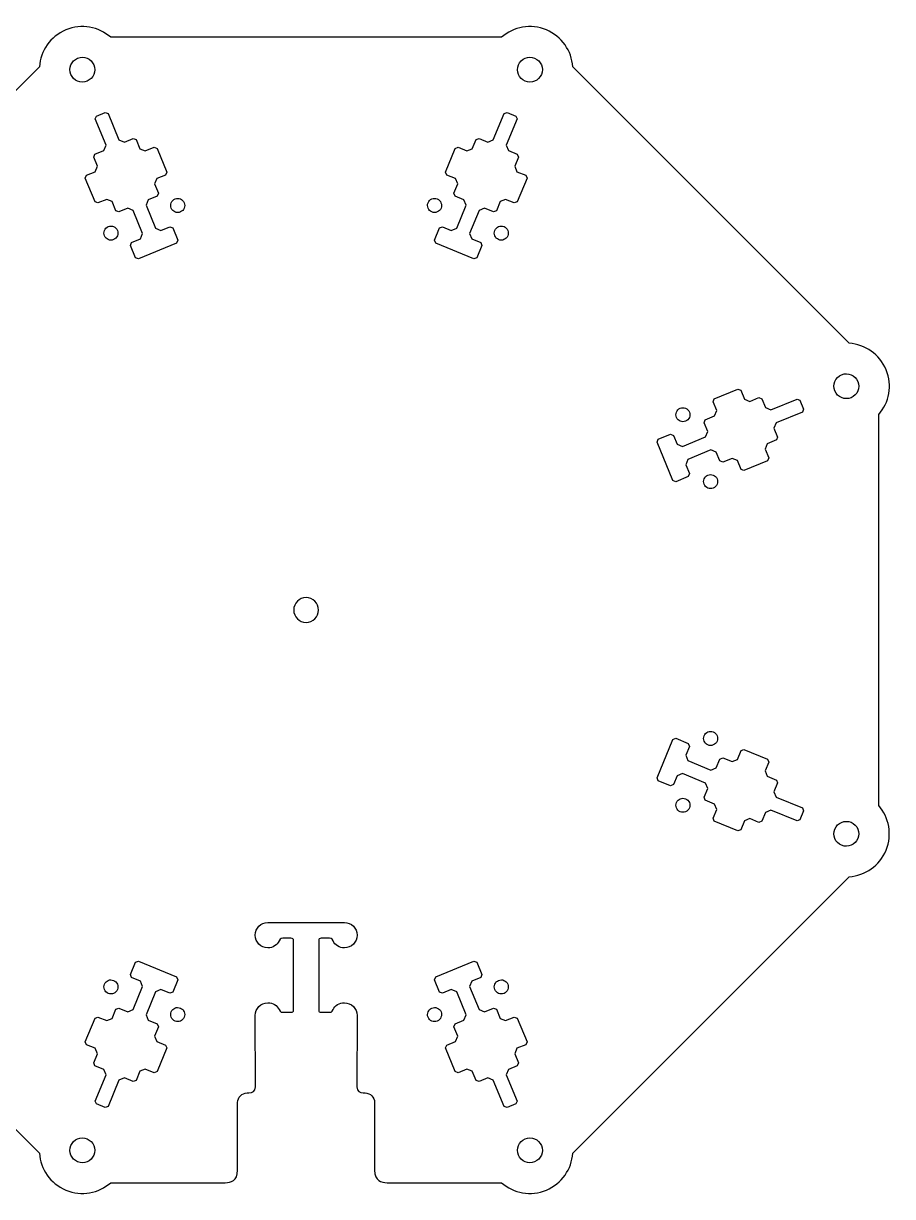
# Model space of a CAD drawing. Header units: inches. Extents: x -19.3 to 19.3, y -7.2 to 7.2.
# Drawn here: x -8.58 to 2.17, y -7.25 to 7.25 of the extents above; entities that cross this region are included whole.
import ezdxf

# ---------------------------------------------------------------- set-up
doc = ezdxf.new("R2010")
doc.units = ezdxf.units.IN
doc.header["$MEASUREMENT"] = 0
doc.layers.add('Layer 1', color=7, linetype='Continuous')

msp = doc.modelspace()

# ---------------------------------------------------------------- linework, layer by layer
at = {"layer": 'Layer 1', "color": 250}
for points, knots in [([(-8.38, -6.713), (-8.38, -6.713), (-11.797, -3.296), (-11.797, -3.296), (-11.797, -3.296), (-11.992, -3.283), (-12.172, -3.162), (-12.252, -2.969), (-12.252, -2.969), (-12.332, -2.776), (-12.29, -2.563), (-12.161, -2.416), (-12.161, -2.416), (-12.161, -2.416), (-12.161, 2.416), (-12.161, 2.416), (-12.161, 2.416), (-12.29, 2.563), (-12.332, 2.776), (-12.252, 2.969), (-12.252, 2.969), (-12.172, 3.162), (-11.992, 3.283), (-11.797, 3.296), (-11.797, 3.296), (-11.797, 3.296), (-8.38, 6.713), (-8.38, 6.713), (-8.38, 6.713), (-8.367, 6.908), (-8.246, 7.089), (-8.053, 7.169), (-8.053, 7.169), (-7.86, 7.249), (-7.647, 7.207), (-7.499, 7.078), (-7.499, 7.078), (-7.499, 7.078), (-2.667, 7.078), (-2.667, 7.078), (-2.667, 7.078), (-2.52, 7.207), (-2.307, 7.249), (-2.114, 7.169), (-2.114, 7.169), (-1.921, 7.089), (-1.8, 6.908), (-1.787, 6.713), (-1.787, 6.713), (-1.787, 6.713), (1.63, 3.296), (1.63, 3.296), (1.63, 3.296), (1.825, 3.283), (2.006, 3.162), (2.086, 2.969), (2.086, 2.969), (2.166, 2.776), (2.123, 2.563), (1.995, 2.416), (1.995, 2.416), (1.995, 2.416), (1.995, -2.416), (1.995, -2.416), (1.995, -2.416), (2.123, -2.563), (2.165, -2.776), (2.086, -2.969), (2.086, -2.969), (2.006, -3.162), (1.825, -3.283), (1.63, -3.296), (1.63, -3.296), (1.63, -3.296), (-1.787, -6.713), (-1.787, -6.713), (-1.787, -6.713), (-1.8, -6.908), (-1.921, -7.089), (-2.114, -7.169), (-2.114, -7.169), (-2.307, -7.249), (-2.52, -7.207), (-2.667, -7.078), (-2.667, -7.078), (-2.667, -7.078), (-4.083, -7.078), (-4.083, -7.078), (-4.083, -7.078), (-4.154, -7.078), (-4.236, -7.056), (-4.237, -6.924), (-4.237, -6.924), (-4.237, -6.924), (-4.237, -6.087), (-4.237, -6.087), (-4.237, -6.087), (-4.237, -6.022), (-4.29, -5.969), (-4.355, -5.969), (-4.355, -5.969), (-4.355, -5.969), (-4.377, -5.969), (-4.377, -5.969), (-4.377, -5.969), (-4.418, -5.969), (-4.455, -5.948), (-4.455, -5.895), (-4.455, -5.895), (-4.455, -5.895), (-4.453, -5.011), (-4.453, -5.011), (-4.453, -5.011), (-4.453, -4.924), (-4.524, -4.854), (-4.611, -4.854), (-4.611, -4.854), (-4.672, -4.854), (-4.725, -4.888), (-4.751, -4.939), (-4.751, -4.939), (-4.769, -4.975), (-4.768, -4.972), (-4.828, -4.972), (-4.828, -4.972), (-4.828, -4.972), (-4.896, -4.972), (-4.896, -4.972), (-4.896, -4.972), (-4.919, -4.972), (-4.928, -4.965), (-4.928, -4.941), (-4.928, -4.941), (-4.928, -4.941), (-4.928, -4.648), (-4.928, -4.648), (-4.928, -4.648), (-4.928, -4.648), (-4.928, -4.088), (-4.928, -4.088), (-4.928, -4.088), (-4.928, -4.065), (-4.919, -4.057), (-4.896, -4.057), (-4.896, -4.057), (-4.896, -4.057), (-4.828, -4.057), (-4.828, -4.057), (-4.828, -4.057), (-4.768, -4.057), (-4.769, -4.055), (-4.751, -4.09), (-4.751, -4.09), (-4.725, -4.141), (-4.672, -4.176), (-4.611, -4.176), (-4.611, -4.176), (-4.524, -4.176), (-4.453, -4.105), (-4.453, -4.018), (-4.453, -4.018), (-4.453, -3.931), (-4.524, -3.861), (-4.611, -3.861), (-4.611, -3.861), (-4.611, -3.861), (-5.083, -3.861), (-5.083, -3.861), (-5.083, -3.861), (-5.083, -3.861), (-5.556, -3.861), (-5.556, -3.861), (-5.556, -3.861), (-5.643, -3.861), (-5.713, -3.931), (-5.713, -4.018), (-5.713, -4.018), (-5.713, -4.105), (-5.643, -4.176), (-5.556, -4.176), (-5.556, -4.176), (-5.495, -4.176), (-5.442, -4.141), (-5.416, -4.09), (-5.416, -4.09), (-5.397, -4.055), (-5.398, -4.057), (-5.339, -4.057), (-5.339, -4.057), (-5.339, -4.057), (-5.271, -4.057), (-5.271, -4.057), (-5.271, -4.057), (-5.248, -4.057), (-5.238, -4.065), (-5.238, -4.088), (-5.238, -4.088), (-5.238, -4.088), (-5.238, -4.648), (-5.238, -4.648), (-5.238, -4.648), (-5.238, -4.648), (-5.238, -4.941), (-5.238, -4.941), (-5.238, -4.941), (-5.238, -4.965), (-5.248, -4.972), (-5.271, -4.972), (-5.271, -4.972), (-5.271, -4.972), (-5.339, -4.972), (-5.339, -4.972), (-5.339, -4.972), (-5.398, -4.972), (-5.397, -4.975), (-5.416, -4.939), (-5.416, -4.939), (-5.442, -4.888), (-5.495, -4.854), (-5.556, -4.854), (-5.556, -4.854), (-5.643, -4.854), (-5.713, -4.924), (-5.713, -5.011), (-5.713, -5.011), (-5.713, -5.011), (-5.711, -5.895), (-5.711, -5.895), (-5.711, -5.895), (-5.711, -5.948), (-5.749, -5.969), (-5.79, -5.969), (-5.79, -5.969), (-5.79, -5.969), (-5.812, -5.969), (-5.812, -5.969), (-5.812, -5.969), (-5.877, -5.969), (-5.93, -6.022), (-5.93, -6.087), (-5.93, -6.087), (-5.93, -6.087), (-5.93, -6.924), (-5.93, -6.924), (-5.93, -6.924), (-5.931, -7.056), (-6.012, -7.078), (-6.084, -7.078), (-6.084, -7.078), (-6.084, -7.078), (-7.499, -7.078), (-7.499, -7.078), (-7.499, -7.078), (-7.647, -7.207), (-7.86, -7.249), (-8.053, -7.169), (-8.053, -7.169), (-8.246, -7.089), (-8.367, -6.908), (-8.38, -6.713)], [0, 0, 0, 0, 0.015152, 0.015152, 0.015152, 0.015152, 0.030303, 0.030303, 0.030303, 0.030303, 0.045455, 0.045455, 0.045455, 0.045455, 0.060606, 0.060606, 0.060606, 0.060606, 0.075758, 0.075758, 0.075758, 0.075758, 0.090909, 0.090909, 0.090909, 0.090909, 0.106061, 0.106061, 0.106061, 0.106061, 0.121212, 0.121212, 0.121212, 0.121212, 0.136364, 0.136364, 0.136364, 0.136364, 0.151515, 0.151515, 0.151515, 0.151515, 0.166667, 0.166667, 0.166667, 0.166667, 0.181818, 0.181818, 0.181818, 0.181818, 0.19697, 0.19697, 0.19697, 0.19697, 0.212121, 0.212121, 0.212121, 0.212121, 0.227273, 0.227273, 0.227273, 0.227273, 0.242424, 0.242424, 0.242424, 0.242424, 0.257576, 0.257576, 0.257576, 0.257576, 0.272727, 0.272727, 0.272727, 0.272727, 0.287879, 0.287879, 0.287879, 0.287879, 0.30303, 0.30303, 0.30303, 0.30303, 0.318182, 0.318182, 0.318182, 0.318182, 0.333333, 0.333333, 0.333333, 0.333333, 0.348485, 0.348485, 0.348485, 0.348485, 0.363636, 0.363636, 0.363636, 0.363636, 0.378788, 0.378788, 0.378788, 0.378788, 0.393939, 0.393939, 0.393939, 0.393939, 0.409091, 0.409091, 0.409091, 0.409091, 0.424242, 0.424242, 0.424242, 0.424242, 0.439394, 0.439394, 0.439394, 0.439394, 0.454545, 0.454545, 0.454545, 0.454545, 0.469697, 0.469697, 0.469697, 0.469697, 0.484848, 0.484848, 0.484848, 0.484848, 0.5, 0.5, 0.5, 0.5, 0.515152, 0.515152, 0.515152, 0.515152, 0.530303, 0.530303, 0.530303, 0.530303, 0.545455, 0.545455, 0.545455, 0.545455, 0.560606, 0.560606, 0.560606, 0.560606, 0.575758, 0.575758, 0.575758, 0.575758, 0.590909, 0.590909, 0.590909, 0.590909, 0.606061, 0.606061, 0.606061, 0.606061, 0.621212, 0.621212, 0.621212, 0.621212, 0.636364, 0.636364, 0.636364, 0.636364, 0.651515, 0.651515, 0.651515, 0.651515, 0.666667, 0.666667, 0.666667, 0.666667, 0.681818, 0.681818, 0.681818, 0.681818, 0.69697, 0.69697, 0.69697, 0.69697, 0.712121, 0.712121, 0.712121, 0.712121, 0.727273, 0.727273, 0.727273, 0.727273, 0.742424, 0.742424, 0.742424, 0.742424, 0.757576, 0.757576, 0.757576, 0.757576, 0.772727, 0.772727, 0.772727, 0.772727, 0.787879, 0.787879, 0.787879, 0.787879, 0.80303, 0.80303, 0.80303, 0.80303, 0.818182, 0.818182, 0.818182, 0.818182, 0.833333, 0.833333, 0.833333, 0.833333, 0.848485, 0.848485, 0.848485, 0.848485, 0.863636, 0.863636, 0.863636, 0.863636, 0.878788, 0.878788, 0.878788, 0.878788, 0.893939, 0.893939, 0.893939, 0.893939, 0.909091, 0.909091, 0.909091, 0.909091, 0.924242, 0.924242, 0.924242, 0.924242, 0.939394, 0.939394, 0.939394, 0.939394, 0.954545, 0.954545, 0.954545, 0.954545, 0.969697, 0.969697, 0.969697, 0.969697, 1, 1, 1, 1]), ([(-7.791, 6.536), (-7.712, 6.568), (-7.675, 6.658), (-7.708, 6.737), (-7.708, 6.737), (-7.74, 6.815), (-7.83, 6.852), (-7.908, 6.82), (-7.908, 6.82), (-7.986, 6.787), (-8.024, 6.697), (-7.991, 6.619), (-7.991, 6.619), (-7.959, 6.541), (-7.869, 6.504), (-7.791, 6.536)], [0, 0, 0, 0, 0.2, 0.2, 0.2, 0.2, 0.4, 0.4, 0.4, 0.4, 0.6, 0.6, 0.6, 0.6, 1, 1, 1, 1]), ([(-2.376, 6.536), (-2.298, 6.504), (-2.208, 6.541), (-2.175, 6.619), (-2.175, 6.619), (-2.143, 6.697), (-2.18, 6.787), (-2.259, 6.82), (-2.259, 6.82), (-2.337, 6.852), (-2.427, 6.815), (-2.459, 6.737), (-2.459, 6.737), (-2.492, 6.658), (-2.454, 6.568), (-2.376, 6.536)], [0, 0, 0, 0, 0.2, 0.2, 0.2, 0.2, 0.4, 0.4, 0.4, 0.4, 0.6, 0.6, 0.6, 0.6, 1, 1, 1, 1]), ([(-6.684, 4.534), (-6.684, 4.534), (-6.669, 4.57), (-6.669, 4.57), (-6.669, 4.57), (-6.669, 4.57), (-6.733, 4.722), (-6.733, 4.722), (-6.733, 4.722), (-6.733, 4.722), (-6.769, 4.737), (-6.769, 4.737), (-6.769, 4.737), (-6.769, 4.737), (-6.878, 4.692), (-6.878, 4.692), (-6.878, 4.692), (-6.878, 4.692), (-6.945, 4.72), (-6.945, 4.72), (-6.945, 4.72), (-6.945, 4.72), (-7.062, 5.004), (-7.062, 5.004), (-7.062, 5.004), (-7.062, 5.004), (-7.034, 5.07), (-7.034, 5.07), (-7.034, 5.07), (-7.034, 5.07), (-6.925, 5.116), (-6.925, 5.116), (-6.925, 5.116), (-6.925, 5.116), (-6.91, 5.152), (-6.91, 5.152), (-6.91, 5.152), (-6.91, 5.152), (-6.957, 5.265), (-6.957, 5.265), (-6.957, 5.265), (-6.957, 5.265), (-6.929, 5.331), (-6.929, 5.331), (-6.929, 5.331), (-6.929, 5.331), (-6.82, 5.376), (-6.82, 5.376), (-6.82, 5.376), (-6.82, 5.376), (-6.805, 5.413), (-6.805, 5.413), (-6.805, 5.413), (-6.805, 5.413), (-6.926, 5.703), (-6.926, 5.703), (-6.926, 5.703), (-6.926, 5.703), (-6.962, 5.718), (-6.962, 5.718), (-6.962, 5.718), (-6.962, 5.718), (-7.071, 5.673), (-7.071, 5.673), (-7.071, 5.673), (-7.071, 5.673), (-7.138, 5.701), (-7.138, 5.701), (-7.138, 5.701), (-7.138, 5.701), (-7.185, 5.814), (-7.185, 5.814), (-7.185, 5.814), (-7.185, 5.814), (-7.221, 5.829), (-7.221, 5.829), (-7.221, 5.829), (-7.221, 5.829), (-7.33, 5.783), (-7.33, 5.783), (-7.33, 5.783), (-7.33, 5.783), (-7.397, 5.811), (-7.397, 5.811), (-7.397, 5.811), (-7.397, 5.811), (-7.531, 6.135), (-7.531, 6.135), (-7.531, 6.135), (-7.531, 6.135), (-7.567, 6.15), (-7.567, 6.15), (-7.567, 6.15), (-7.567, 6.15), (-7.676, 6.105), (-7.676, 6.105), (-7.676, 6.105), (-7.676, 6.105), (-7.691, 6.069), (-7.691, 6.069), (-7.691, 6.069), (-7.691, 6.069), (-7.557, 5.744), (-7.557, 5.744), (-7.557, 5.744), (-7.557, 5.744), (-7.584, 5.678), (-7.584, 5.678), (-7.584, 5.678), (-7.584, 5.678), (-7.694, 5.633), (-7.694, 5.633), (-7.694, 5.633), (-7.694, 5.633), (-7.708, 5.597), (-7.708, 5.597), (-7.708, 5.597), (-7.708, 5.597), (-7.662, 5.484), (-7.662, 5.484), (-7.662, 5.484), (-7.662, 5.484), (-7.689, 5.417), (-7.689, 5.417), (-7.689, 5.417), (-7.689, 5.417), (-7.799, 5.372), (-7.799, 5.372), (-7.799, 5.372), (-7.799, 5.372), (-7.813, 5.336), (-7.813, 5.336), (-7.813, 5.336), (-7.813, 5.336), (-7.693, 5.045), (-7.693, 5.045), (-7.693, 5.045), (-7.693, 5.045), (-7.657, 5.03), (-7.657, 5.03), (-7.657, 5.03), (-7.657, 5.03), (-7.548, 5.075), (-7.548, 5.075), (-7.548, 5.075), (-7.548, 5.075), (-7.481, 5.048), (-7.481, 5.048), (-7.481, 5.048), (-7.481, 5.048), (-7.434, 4.935), (-7.434, 4.935), (-7.434, 4.935), (-7.434, 4.935), (-7.398, 4.92), (-7.398, 4.92), (-7.398, 4.92), (-7.398, 4.92), (-7.289, 4.965), (-7.289, 4.965), (-7.289, 4.965), (-7.289, 4.965), (-7.222, 4.938), (-7.222, 4.938), (-7.222, 4.938), (-7.222, 4.938), (-7.105, 4.653), (-7.105, 4.653), (-7.105, 4.653), (-7.105, 4.653), (-7.132, 4.587), (-7.132, 4.587), (-7.132, 4.587), (-7.132, 4.587), (-7.242, 4.542), (-7.242, 4.542), (-7.242, 4.542), (-7.242, 4.542), (-7.256, 4.505), (-7.256, 4.505), (-7.256, 4.505), (-7.256, 4.505), (-7.193, 4.353), (-7.193, 4.353), (-7.193, 4.353), (-7.193, 4.353), (-7.157, 4.338), (-7.157, 4.338), (-7.157, 4.338), (-7.157, 4.338), (-6.684, 4.534), (-6.684, 4.534)], [0, 0, 0, 0, 0.020408, 0.020408, 0.020408, 0.020408, 0.040816, 0.040816, 0.040816, 0.040816, 0.061224, 0.061224, 0.061224, 0.061224, 0.081633, 0.081633, 0.081633, 0.081633, 0.102041, 0.102041, 0.102041, 0.102041, 0.122449, 0.122449, 0.122449, 0.122449, 0.142857, 0.142857, 0.142857, 0.142857, 0.163265, 0.163265, 0.163265, 0.163265, 0.183673, 0.183673, 0.183673, 0.183673, 0.204082, 0.204082, 0.204082, 0.204082, 0.22449, 0.22449, 0.22449, 0.22449, 0.244898, 0.244898, 0.244898, 0.244898, 0.265306, 0.265306, 0.265306, 0.265306, 0.285714, 0.285714, 0.285714, 0.285714, 0.306122, 0.306122, 0.306122, 0.306122, 0.326531, 0.326531, 0.326531, 0.326531, 0.346939, 0.346939, 0.346939, 0.346939, 0.367347, 0.367347, 0.367347, 0.367347, 0.387755, 0.387755, 0.387755, 0.387755, 0.408163, 0.408163, 0.408163, 0.408163, 0.428571, 0.428571, 0.428571, 0.428571, 0.44898, 0.44898, 0.44898, 0.44898, 0.469388, 0.469388, 0.469388, 0.469388, 0.489796, 0.489796, 0.489796, 0.489796, 0.510204, 0.510204, 0.510204, 0.510204, 0.530612, 0.530612, 0.530612, 0.530612, 0.55102, 0.55102, 0.55102, 0.55102, 0.571429, 0.571429, 0.571429, 0.571429, 0.591837, 0.591837, 0.591837, 0.591837, 0.612245, 0.612245, 0.612245, 0.612245, 0.632653, 0.632653, 0.632653, 0.632653, 0.653061, 0.653061, 0.653061, 0.653061, 0.673469, 0.673469, 0.673469, 0.673469, 0.693878, 0.693878, 0.693878, 0.693878, 0.714286, 0.714286, 0.714286, 0.714286, 0.734694, 0.734694, 0.734694, 0.734694, 0.755102, 0.755102, 0.755102, 0.755102, 0.77551, 0.77551, 0.77551, 0.77551, 0.795918, 0.795918, 0.795918, 0.795918, 0.816327, 0.816327, 0.816327, 0.816327, 0.836735, 0.836735, 0.836735, 0.836735, 0.857143, 0.857143, 0.857143, 0.857143, 0.877551, 0.877551, 0.877551, 0.877551, 0.897959, 0.897959, 0.897959, 0.897959, 0.918367, 0.918367, 0.918367, 0.918367, 0.938776, 0.938776, 0.938776, 0.938776, 0.959184, 0.959184, 0.959184, 0.959184, 1, 1, 1, 1]), ([(-3.01, 4.338), (-3.01, 4.338), (-2.974, 4.353), (-2.974, 4.353), (-2.974, 4.353), (-2.974, 4.353), (-2.91, 4.505), (-2.91, 4.505), (-2.91, 4.505), (-2.91, 4.505), (-2.925, 4.542), (-2.925, 4.542), (-2.925, 4.542), (-2.925, 4.542), (-3.034, 4.587), (-3.034, 4.587), (-3.034, 4.587), (-3.034, 4.587), (-3.062, 4.653), (-3.062, 4.653), (-3.062, 4.653), (-3.062, 4.653), (-2.944, 4.938), (-2.944, 4.938), (-2.944, 4.938), (-2.944, 4.938), (-2.878, 4.965), (-2.878, 4.965), (-2.878, 4.965), (-2.878, 4.965), (-2.768, 4.92), (-2.768, 4.92), (-2.768, 4.92), (-2.768, 4.92), (-2.732, 4.935), (-2.732, 4.935), (-2.732, 4.935), (-2.732, 4.935), (-2.686, 5.048), (-2.686, 5.048), (-2.686, 5.048), (-2.686, 5.048), (-2.619, 5.075), (-2.619, 5.075), (-2.619, 5.075), (-2.619, 5.075), (-2.51, 5.03), (-2.51, 5.03), (-2.51, 5.03), (-2.51, 5.03), (-2.474, 5.045), (-2.474, 5.045), (-2.474, 5.045), (-2.474, 5.045), (-2.353, 5.336), (-2.353, 5.336), (-2.353, 5.336), (-2.353, 5.336), (-2.368, 5.372), (-2.368, 5.372), (-2.368, 5.372), (-2.368, 5.372), (-2.477, 5.417), (-2.477, 5.417), (-2.477, 5.417), (-2.477, 5.417), (-2.505, 5.484), (-2.505, 5.484), (-2.505, 5.484), (-2.505, 5.484), (-2.458, 5.597), (-2.458, 5.597), (-2.458, 5.597), (-2.458, 5.597), (-2.473, 5.633), (-2.473, 5.633), (-2.473, 5.633), (-2.473, 5.633), (-2.582, 5.678), (-2.582, 5.678), (-2.582, 5.678), (-2.582, 5.678), (-2.61, 5.744), (-2.61, 5.744), (-2.61, 5.744), (-2.61, 5.744), (-2.476, 6.069), (-2.476, 6.069), (-2.476, 6.069), (-2.476, 6.069), (-2.491, 6.105), (-2.491, 6.105), (-2.491, 6.105), (-2.491, 6.105), (-2.6, 6.15), (-2.6, 6.15), (-2.6, 6.15), (-2.6, 6.15), (-2.636, 6.135), (-2.636, 6.135), (-2.636, 6.135), (-2.636, 6.135), (-2.77, 5.811), (-2.77, 5.811), (-2.77, 5.811), (-2.77, 5.811), (-2.837, 5.783), (-2.837, 5.783), (-2.837, 5.783), (-2.837, 5.783), (-2.946, 5.829), (-2.946, 5.829), (-2.946, 5.829), (-2.946, 5.829), (-2.982, 5.814), (-2.982, 5.814), (-2.982, 5.814), (-2.982, 5.814), (-3.029, 5.701), (-3.029, 5.701), (-3.029, 5.701), (-3.029, 5.701), (-3.096, 5.673), (-3.096, 5.673), (-3.096, 5.673), (-3.096, 5.673), (-3.205, 5.718), (-3.205, 5.718), (-3.205, 5.718), (-3.205, 5.718), (-3.241, 5.703), (-3.241, 5.703), (-3.241, 5.703), (-3.241, 5.703), (-3.361, 5.412), (-3.361, 5.412), (-3.361, 5.412), (-3.361, 5.412), (-3.346, 5.376), (-3.346, 5.376), (-3.346, 5.376), (-3.346, 5.376), (-3.237, 5.331), (-3.237, 5.331), (-3.237, 5.331), (-3.237, 5.331), (-3.209, 5.265), (-3.209, 5.265), (-3.209, 5.265), (-3.209, 5.265), (-3.256, 5.152), (-3.256, 5.152), (-3.256, 5.152), (-3.256, 5.152), (-3.241, 5.116), (-3.241, 5.116), (-3.241, 5.116), (-3.241, 5.116), (-3.132, 5.07), (-3.132, 5.07), (-3.132, 5.07), (-3.132, 5.07), (-3.104, 5.004), (-3.104, 5.004), (-3.104, 5.004), (-3.104, 5.004), (-3.222, 4.719), (-3.222, 4.719), (-3.222, 4.719), (-3.222, 4.719), (-3.289, 4.692), (-3.289, 4.692), (-3.289, 4.692), (-3.289, 4.692), (-3.398, 4.737), (-3.398, 4.737), (-3.398, 4.737), (-3.398, 4.737), (-3.434, 4.722), (-3.434, 4.722), (-3.434, 4.722), (-3.434, 4.722), (-3.497, 4.57), (-3.497, 4.57), (-3.497, 4.57), (-3.497, 4.57), (-3.482, 4.534), (-3.482, 4.534), (-3.482, 4.534), (-3.482, 4.534), (-3.01, 4.338), (-3.01, 4.338)], [0, 0, 0, 0, 0.020408, 0.020408, 0.020408, 0.020408, 0.040816, 0.040816, 0.040816, 0.040816, 0.061224, 0.061224, 0.061224, 0.061224, 0.081633, 0.081633, 0.081633, 0.081633, 0.102041, 0.102041, 0.102041, 0.102041, 0.122449, 0.122449, 0.122449, 0.122449, 0.142857, 0.142857, 0.142857, 0.142857, 0.163265, 0.163265, 0.163265, 0.163265, 0.183673, 0.183673, 0.183673, 0.183673, 0.204082, 0.204082, 0.204082, 0.204082, 0.22449, 0.22449, 0.22449, 0.22449, 0.244898, 0.244898, 0.244898, 0.244898, 0.265306, 0.265306, 0.265306, 0.265306, 0.285714, 0.285714, 0.285714, 0.285714, 0.306122, 0.306122, 0.306122, 0.306122, 0.326531, 0.326531, 0.326531, 0.326531, 0.346939, 0.346939, 0.346939, 0.346939, 0.367347, 0.367347, 0.367347, 0.367347, 0.387755, 0.387755, 0.387755, 0.387755, 0.408163, 0.408163, 0.408163, 0.408163, 0.428571, 0.428571, 0.428571, 0.428571, 0.44898, 0.44898, 0.44898, 0.44898, 0.469388, 0.469388, 0.469388, 0.469388, 0.489796, 0.489796, 0.489796, 0.489796, 0.510204, 0.510204, 0.510204, 0.510204, 0.530612, 0.530612, 0.530612, 0.530612, 0.55102, 0.55102, 0.55102, 0.55102, 0.571429, 0.571429, 0.571429, 0.571429, 0.591837, 0.591837, 0.591837, 0.591837, 0.612245, 0.612245, 0.612245, 0.612245, 0.632653, 0.632653, 0.632653, 0.632653, 0.653061, 0.653061, 0.653061, 0.653061, 0.673469, 0.673469, 0.673469, 0.673469, 0.693878, 0.693878, 0.693878, 0.693878, 0.714286, 0.714286, 0.714286, 0.714286, 0.734694, 0.734694, 0.734694, 0.734694, 0.755102, 0.755102, 0.755102, 0.755102, 0.77551, 0.77551, 0.77551, 0.77551, 0.795918, 0.795918, 0.795918, 0.795918, 0.816327, 0.816327, 0.816327, 0.816327, 0.836735, 0.836735, 0.836735, 0.836735, 0.857143, 0.857143, 0.857143, 0.857143, 0.877551, 0.877551, 0.877551, 0.877551, 0.897959, 0.897959, 0.897959, 0.897959, 0.918367, 0.918367, 0.918367, 0.918367, 0.938776, 0.938776, 0.938776, 0.938776, 0.959184, 0.959184, 0.959184, 0.959184, 1, 1, 1, 1]), ([(-6.638, 4.919), (-6.593, 4.938), (-6.572, 4.988), (-6.591, 5.033), (-6.591, 5.033), (-6.609, 5.077), (-6.66, 5.098), (-6.704, 5.08), (-6.704, 5.08), (-6.748, 5.061), (-6.769, 5.011), (-6.751, 4.966), (-6.751, 4.966), (-6.733, 4.922), (-6.682, 4.901), (-6.638, 4.919)], [0, 0, 0, 0, 0.2, 0.2, 0.2, 0.2, 0.4, 0.4, 0.4, 0.4, 0.6, 0.6, 0.6, 0.6, 1, 1, 1, 1]), ([(-3.529, 4.919), (-3.485, 4.901), (-3.434, 4.922), (-3.416, 4.966), (-3.416, 4.966), (-3.398, 5.011), (-3.419, 5.061), (-3.463, 5.08), (-3.463, 5.08), (-3.507, 5.098), (-3.558, 5.077), (-3.576, 5.033), (-3.576, 5.033), (-3.594, 4.988), (-3.573, 4.938), (-3.529, 4.919)], [0, 0, 0, 0, 0.2, 0.2, 0.2, 0.2, 0.4, 0.4, 0.4, 0.4, 0.6, 0.6, 0.6, 0.6, 1, 1, 1, 1]), ([(-7.463, 4.578), (-7.419, 4.596), (-7.398, 4.647), (-7.416, 4.691), (-7.416, 4.691), (-7.434, 4.735), (-7.485, 4.756), (-7.529, 4.738), (-7.529, 4.738), (-7.573, 4.719), (-7.594, 4.669), (-7.576, 4.625), (-7.576, 4.625), (-7.558, 4.58), (-7.507, 4.559), (-7.463, 4.578)], [0, 0, 0, 0, 0.2, 0.2, 0.2, 0.2, 0.4, 0.4, 0.4, 0.4, 0.6, 0.6, 0.6, 0.6, 1, 1, 1, 1]), ([(-2.704, 4.578), (-2.66, 4.559), (-2.609, 4.58), (-2.591, 4.625), (-2.591, 4.625), (-2.572, 4.669), (-2.593, 4.719), (-2.637, 4.738), (-2.637, 4.738), (-2.682, 4.756), (-2.732, 4.735), (-2.751, 4.691), (-2.751, 4.691), (-2.769, 4.647), (-2.748, 4.596), (-2.704, 4.578)], [0, 0, 0, 0, 0.2, 0.2, 0.2, 0.2, 0.4, 0.4, 0.4, 0.4, 0.6, 0.6, 0.6, 0.6, 1, 1, 1, 1]), ([(1.453, 2.707), (1.485, 2.629), (1.575, 2.592), (1.653, 2.624), (1.653, 2.624), (1.732, 2.657), (1.769, 2.746), (1.736, 2.825), (1.736, 2.825), (1.704, 2.903), (1.614, 2.94), (1.536, 2.908), (1.536, 2.908), (1.457, 2.875), (1.42, 2.786), (1.453, 2.707)], [0, 0, 0, 0, 0.2, 0.2, 0.2, 0.2, 0.4, 0.4, 0.4, 0.4, 0.6, 0.6, 0.6, 0.6, 1, 1, 1, 1]), ([(-0.55, 1.601), (-0.55, 1.601), (-0.514, 1.586), (-0.514, 1.586), (-0.514, 1.586), (-0.514, 1.586), (-0.361, 1.649), (-0.361, 1.649), (-0.361, 1.649), (-0.361, 1.649), (-0.346, 1.685), (-0.346, 1.685), (-0.346, 1.685), (-0.346, 1.685), (-0.391, 1.794), (-0.391, 1.794), (-0.391, 1.794), (-0.391, 1.794), (-0.364, 1.861), (-0.364, 1.861), (-0.364, 1.861), (-0.364, 1.861), (-0.079, 1.979), (-0.079, 1.979), (-0.079, 1.979), (-0.079, 1.979), (-0.013, 1.951), (-0.013, 1.951), (-0.013, 1.951), (-0.013, 1.951), (0.032, 1.842), (0.032, 1.842), (0.032, 1.842), (0.032, 1.842), (0.068, 1.827), (0.068, 1.827), (0.068, 1.827), (0.068, 1.827), (0.181, 1.874), (0.181, 1.874), (0.181, 1.874), (0.181, 1.874), (0.248, 1.846), (0.248, 1.846), (0.248, 1.846), (0.248, 1.846), (0.293, 1.737), (0.293, 1.737), (0.293, 1.737), (0.293, 1.737), (0.329, 1.722), (0.329, 1.722), (0.329, 1.722), (0.329, 1.722), (0.62, 1.843), (0.62, 1.843), (0.62, 1.843), (0.62, 1.843), (0.635, 1.879), (0.635, 1.879), (0.635, 1.879), (0.635, 1.879), (0.59, 1.988), (0.59, 1.988), (0.59, 1.988), (0.59, 1.988), (0.617, 2.054), (0.617, 2.054), (0.617, 2.054), (0.617, 2.054), (0.73, 2.101), (0.73, 2.101), (0.73, 2.101), (0.73, 2.101), (0.745, 2.137), (0.745, 2.137), (0.745, 2.137), (0.745, 2.137), (0.7, 2.246), (0.7, 2.246), (0.7, 2.246), (0.7, 2.246), (0.727, 2.313), (0.727, 2.313), (0.727, 2.313), (0.727, 2.313), (1.052, 2.447), (1.052, 2.447), (1.052, 2.447), (1.052, 2.447), (1.066, 2.483), (1.066, 2.483), (1.066, 2.483), (1.066, 2.483), (1.021, 2.592), (1.021, 2.592), (1.021, 2.592), (1.021, 2.592), (0.985, 2.607), (0.985, 2.607), (0.985, 2.607), (0.985, 2.607), (0.661, 2.473), (0.661, 2.473), (0.661, 2.473), (0.661, 2.473), (0.595, 2.501), (0.595, 2.501), (0.595, 2.501), (0.595, 2.501), (0.549, 2.61), (0.549, 2.61), (0.549, 2.61), (0.549, 2.61), (0.513, 2.625), (0.513, 2.625), (0.513, 2.625), (0.513, 2.625), (0.4, 2.578), (0.4, 2.578), (0.4, 2.578), (0.4, 2.578), (0.334, 2.606), (0.334, 2.606), (0.334, 2.606), (0.334, 2.606), (0.289, 2.715), (0.289, 2.715), (0.289, 2.715), (0.289, 2.715), (0.253, 2.73), (0.253, 2.73), (0.253, 2.73), (0.253, 2.73), (-0.038, 2.61), (-0.038, 2.61), (-0.038, 2.61), (-0.038, 2.61), (-0.053, 2.574), (-0.053, 2.574), (-0.053, 2.574), (-0.053, 2.574), (-0.008, 2.464), (-0.008, 2.464), (-0.008, 2.464), (-0.008, 2.464), (-0.036, 2.398), (-0.036, 2.398), (-0.036, 2.398), (-0.036, 2.398), (-0.149, 2.351), (-0.149, 2.351), (-0.149, 2.351), (-0.149, 2.351), (-0.163, 2.315), (-0.163, 2.315), (-0.163, 2.315), (-0.163, 2.315), (-0.118, 2.206), (-0.118, 2.206), (-0.118, 2.206), (-0.118, 2.206), (-0.146, 2.139), (-0.146, 2.139), (-0.146, 2.139), (-0.146, 2.139), (-0.43, 2.021), (-0.43, 2.021), (-0.43, 2.021), (-0.43, 2.021), (-0.497, 2.049), (-0.497, 2.049), (-0.497, 2.049), (-0.497, 2.049), (-0.542, 2.158), (-0.542, 2.158), (-0.542, 2.158), (-0.542, 2.158), (-0.578, 2.173), (-0.578, 2.173), (-0.578, 2.173), (-0.578, 2.173), (-0.731, 2.11), (-0.731, 2.11), (-0.731, 2.11), (-0.731, 2.11), (-0.745, 2.074), (-0.745, 2.074), (-0.745, 2.074), (-0.745, 2.074), (-0.55, 1.601), (-0.55, 1.601)], [0, 0, 0, 0, 0.020408, 0.020408, 0.020408, 0.020408, 0.040816, 0.040816, 0.040816, 0.040816, 0.061224, 0.061224, 0.061224, 0.061224, 0.081633, 0.081633, 0.081633, 0.081633, 0.102041, 0.102041, 0.102041, 0.102041, 0.122449, 0.122449, 0.122449, 0.122449, 0.142857, 0.142857, 0.142857, 0.142857, 0.163265, 0.163265, 0.163265, 0.163265, 0.183673, 0.183673, 0.183673, 0.183673, 0.204082, 0.204082, 0.204082, 0.204082, 0.22449, 0.22449, 0.22449, 0.22449, 0.244898, 0.244898, 0.244898, 0.244898, 0.265306, 0.265306, 0.265306, 0.265306, 0.285714, 0.285714, 0.285714, 0.285714, 0.306122, 0.306122, 0.306122, 0.306122, 0.326531, 0.326531, 0.326531, 0.326531, 0.346939, 0.346939, 0.346939, 0.346939, 0.367347, 0.367347, 0.367347, 0.367347, 0.387755, 0.387755, 0.387755, 0.387755, 0.408163, 0.408163, 0.408163, 0.408163, 0.428571, 0.428571, 0.428571, 0.428571, 0.44898, 0.44898, 0.44898, 0.44898, 0.469388, 0.469388, 0.469388, 0.469388, 0.489796, 0.489796, 0.489796, 0.489796, 0.510204, 0.510204, 0.510204, 0.510204, 0.530612, 0.530612, 0.530612, 0.530612, 0.55102, 0.55102, 0.55102, 0.55102, 0.571429, 0.571429, 0.571429, 0.571429, 0.591837, 0.591837, 0.591837, 0.591837, 0.612245, 0.612245, 0.612245, 0.612245, 0.632653, 0.632653, 0.632653, 0.632653, 0.653061, 0.653061, 0.653061, 0.653061, 0.673469, 0.673469, 0.673469, 0.673469, 0.693878, 0.693878, 0.693878, 0.693878, 0.714286, 0.714286, 0.714286, 0.714286, 0.734694, 0.734694, 0.734694, 0.734694, 0.755102, 0.755102, 0.755102, 0.755102, 0.77551, 0.77551, 0.77551, 0.77551, 0.795918, 0.795918, 0.795918, 0.795918, 0.816327, 0.816327, 0.816327, 0.816327, 0.836735, 0.836735, 0.836735, 0.836735, 0.857143, 0.857143, 0.857143, 0.857143, 0.877551, 0.877551, 0.877551, 0.877551, 0.897959, 0.897959, 0.897959, 0.897959, 0.918367, 0.918367, 0.918367, 0.918367, 0.938776, 0.938776, 0.938776, 0.938776, 0.959184, 0.959184, 0.959184, 0.959184, 1, 1, 1, 1]), ([(-0.506, 2.38), (-0.487, 2.335), (-0.437, 2.314), (-0.392, 2.333), (-0.392, 2.333), (-0.348, 2.351), (-0.327, 2.402), (-0.346, 2.446), (-0.346, 2.446), (-0.364, 2.49), (-0.415, 2.511), (-0.459, 2.493), (-0.459, 2.493), (-0.503, 2.474), (-0.524, 2.424), (-0.506, 2.38)], [0, 0, 0, 0, 0.2, 0.2, 0.2, 0.2, 0.4, 0.4, 0.4, 0.4, 0.6, 0.6, 0.6, 0.6, 1, 1, 1, 1]), ([(-0.164, 1.554), (-0.146, 1.51), (-0.095, 1.489), (-0.051, 1.507), (-0.051, 1.507), (-0.006, 1.526), (0.015, 1.576), (-0.004, 1.621), (-0.004, 1.621), (-0.022, 1.665), (-0.073, 1.686), (-0.117, 1.667), (-0.117, 1.667), (-0.161, 1.649), (-0.182, 1.598), (-0.164, 1.554)], [0, 0, 0, 0, 0.2, 0.2, 0.2, 0.2, 0.4, 0.4, 0.4, 0.4, 0.6, 0.6, 0.6, 0.6, 1, 1, 1, 1]), ([(-5.083, 0.153), (-4.999, 0.153), (-4.93, 0.085), (-4.93, 0), (-4.93, 0), (-4.93, -0.085), (-4.999, -0.154), (-5.083, -0.154), (-5.083, -0.154), (-5.168, -0.154), (-5.237, -0.085), (-5.237, 0), (-5.237, 0), (-5.237, 0.085), (-5.168, 0.153), (-5.083, 0.153)], [0, 0, 0, 0, 0.2, 0.2, 0.2, 0.2, 0.4, 0.4, 0.4, 0.4, 0.6, 0.6, 0.6, 0.6, 1, 1, 1, 1]), ([(-0.745, -2.074), (-0.745, -2.074), (-0.731, -2.11), (-0.731, -2.11), (-0.731, -2.11), (-0.731, -2.11), (-0.578, -2.173), (-0.578, -2.173), (-0.578, -2.173), (-0.578, -2.173), (-0.542, -2.158), (-0.542, -2.158), (-0.542, -2.158), (-0.542, -2.158), (-0.497, -2.049), (-0.497, -2.049), (-0.497, -2.049), (-0.497, -2.049), (-0.43, -2.021), (-0.43, -2.021), (-0.43, -2.021), (-0.43, -2.021), (-0.146, -2.139), (-0.146, -2.139), (-0.146, -2.139), (-0.146, -2.139), (-0.118, -2.206), (-0.118, -2.206), (-0.118, -2.206), (-0.118, -2.206), (-0.163, -2.315), (-0.163, -2.315), (-0.163, -2.315), (-0.163, -2.315), (-0.149, -2.351), (-0.149, -2.351), (-0.149, -2.351), (-0.149, -2.351), (-0.036, -2.398), (-0.036, -2.398), (-0.036, -2.398), (-0.036, -2.398), (-0.008, -2.464), (-0.008, -2.464), (-0.008, -2.464), (-0.008, -2.464), (-0.053, -2.574), (-0.053, -2.574), (-0.053, -2.574), (-0.053, -2.574), (-0.038, -2.61), (-0.038, -2.61), (-0.038, -2.61), (-0.038, -2.61), (0.253, -2.73), (0.253, -2.73), (0.253, -2.73), (0.253, -2.73), (0.289, -2.715), (0.289, -2.715), (0.289, -2.715), (0.289, -2.715), (0.334, -2.606), (0.334, -2.606), (0.334, -2.606), (0.334, -2.606), (0.4, -2.578), (0.4, -2.578), (0.4, -2.578), (0.4, -2.578), (0.513, -2.625), (0.513, -2.625), (0.513, -2.625), (0.513, -2.625), (0.549, -2.61), (0.549, -2.61), (0.549, -2.61), (0.549, -2.61), (0.595, -2.501), (0.595, -2.501), (0.595, -2.501), (0.595, -2.501), (0.661, -2.473), (0.661, -2.473), (0.661, -2.473), (0.661, -2.473), (0.985, -2.607), (0.985, -2.607), (0.985, -2.607), (0.985, -2.607), (1.021, -2.593), (1.021, -2.593), (1.021, -2.593), (1.021, -2.593), (1.066, -2.483), (1.066, -2.483), (1.066, -2.483), (1.066, -2.483), (1.052, -2.447), (1.052, -2.447), (1.052, -2.447), (1.052, -2.447), (0.727, -2.313), (0.727, -2.313), (0.727, -2.313), (0.727, -2.313), (0.7, -2.246), (0.7, -2.246), (0.7, -2.246), (0.7, -2.246), (0.745, -2.137), (0.745, -2.137), (0.745, -2.137), (0.745, -2.137), (0.73, -2.101), (0.73, -2.101), (0.73, -2.101), (0.73, -2.101), (0.617, -2.055), (0.617, -2.055), (0.617, -2.055), (0.617, -2.055), (0.59, -1.988), (0.59, -1.988), (0.59, -1.988), (0.59, -1.988), (0.635, -1.879), (0.635, -1.879), (0.635, -1.879), (0.635, -1.879), (0.62, -1.843), (0.62, -1.843), (0.62, -1.843), (0.62, -1.843), (0.329, -1.722), (0.329, -1.722), (0.329, -1.722), (0.329, -1.722), (0.293, -1.737), (0.293, -1.737), (0.293, -1.737), (0.293, -1.737), (0.248, -1.846), (0.248, -1.846), (0.248, -1.846), (0.248, -1.846), (0.181, -1.874), (0.181, -1.874), (0.181, -1.874), (0.181, -1.874), (0.068, -1.827), (0.068, -1.827), (0.068, -1.827), (0.068, -1.827), (0.032, -1.842), (0.032, -1.842), (0.032, -1.842), (0.032, -1.842), (-0.013, -1.951), (-0.013, -1.951), (-0.013, -1.951), (-0.013, -1.951), (-0.079, -1.979), (-0.079, -1.979), (-0.079, -1.979), (-0.079, -1.979), (-0.364, -1.861), (-0.364, -1.861), (-0.364, -1.861), (-0.364, -1.861), (-0.391, -1.794), (-0.391, -1.794), (-0.391, -1.794), (-0.391, -1.794), (-0.346, -1.685), (-0.346, -1.685), (-0.346, -1.685), (-0.346, -1.685), (-0.361, -1.649), (-0.361, -1.649), (-0.361, -1.649), (-0.361, -1.649), (-0.514, -1.586), (-0.514, -1.586), (-0.514, -1.586), (-0.514, -1.586), (-0.55, -1.601), (-0.55, -1.601), (-0.55, -1.601), (-0.55, -1.601), (-0.745, -2.074), (-0.745, -2.074)], [0, 0, 0, 0, 0.020408, 0.020408, 0.020408, 0.020408, 0.040816, 0.040816, 0.040816, 0.040816, 0.061224, 0.061224, 0.061224, 0.061224, 0.081633, 0.081633, 0.081633, 0.081633, 0.102041, 0.102041, 0.102041, 0.102041, 0.122449, 0.122449, 0.122449, 0.122449, 0.142857, 0.142857, 0.142857, 0.142857, 0.163265, 0.163265, 0.163265, 0.163265, 0.183673, 0.183673, 0.183673, 0.183673, 0.204082, 0.204082, 0.204082, 0.204082, 0.22449, 0.22449, 0.22449, 0.22449, 0.244898, 0.244898, 0.244898, 0.244898, 0.265306, 0.265306, 0.265306, 0.265306, 0.285714, 0.285714, 0.285714, 0.285714, 0.306122, 0.306122, 0.306122, 0.306122, 0.326531, 0.326531, 0.326531, 0.326531, 0.346939, 0.346939, 0.346939, 0.346939, 0.367347, 0.367347, 0.367347, 0.367347, 0.387755, 0.387755, 0.387755, 0.387755, 0.408163, 0.408163, 0.408163, 0.408163, 0.428571, 0.428571, 0.428571, 0.428571, 0.44898, 0.44898, 0.44898, 0.44898, 0.469388, 0.469388, 0.469388, 0.469388, 0.489796, 0.489796, 0.489796, 0.489796, 0.510204, 0.510204, 0.510204, 0.510204, 0.530612, 0.530612, 0.530612, 0.530612, 0.55102, 0.55102, 0.55102, 0.55102, 0.571429, 0.571429, 0.571429, 0.571429, 0.591837, 0.591837, 0.591837, 0.591837, 0.612245, 0.612245, 0.612245, 0.612245, 0.632653, 0.632653, 0.632653, 0.632653, 0.653061, 0.653061, 0.653061, 0.653061, 0.673469, 0.673469, 0.673469, 0.673469, 0.693878, 0.693878, 0.693878, 0.693878, 0.714286, 0.714286, 0.714286, 0.714286, 0.734694, 0.734694, 0.734694, 0.734694, 0.755102, 0.755102, 0.755102, 0.755102, 0.77551, 0.77551, 0.77551, 0.77551, 0.795918, 0.795918, 0.795918, 0.795918, 0.816327, 0.816327, 0.816327, 0.816327, 0.836735, 0.836735, 0.836735, 0.836735, 0.857143, 0.857143, 0.857143, 0.857143, 0.877551, 0.877551, 0.877551, 0.877551, 0.897959, 0.897959, 0.897959, 0.897959, 0.918367, 0.918367, 0.918367, 0.918367, 0.938776, 0.938776, 0.938776, 0.938776, 0.959184, 0.959184, 0.959184, 0.959184, 1, 1, 1, 1]), ([(-0.164, -1.554), (-0.182, -1.599), (-0.161, -1.649), (-0.117, -1.668), (-0.117, -1.668), (-0.073, -1.686), (-0.022, -1.665), (-0.004, -1.621), (-0.004, -1.621), (0.015, -1.576), (-0.006, -1.526), (-0.051, -1.507), (-0.051, -1.507), (-0.095, -1.489), (-0.146, -1.51), (-0.164, -1.554)], [0, 0, 0, 0, 0.2, 0.2, 0.2, 0.2, 0.4, 0.4, 0.4, 0.4, 0.6, 0.6, 0.6, 0.6, 1, 1, 1, 1]), ([(-0.506, -2.38), (-0.524, -2.424), (-0.503, -2.474), (-0.459, -2.493), (-0.459, -2.493), (-0.415, -2.511), (-0.364, -2.49), (-0.346, -2.446), (-0.346, -2.446), (-0.327, -2.402), (-0.348, -2.351), (-0.392, -2.333), (-0.392, -2.333), (-0.437, -2.314), (-0.487, -2.335), (-0.506, -2.38)], [0, 0, 0, 0, 0.2, 0.2, 0.2, 0.2, 0.4, 0.4, 0.4, 0.4, 0.6, 0.6, 0.6, 0.6, 1, 1, 1, 1]), ([(1.453, -2.707), (1.42, -2.786), (1.457, -2.875), (1.536, -2.908), (1.536, -2.908), (1.614, -2.94), (1.704, -2.903), (1.736, -2.825), (1.736, -2.825), (1.769, -2.747), (1.732, -2.657), (1.653, -2.624), (1.653, -2.624), (1.575, -2.592), (1.485, -2.629), (1.453, -2.707)], [0, 0, 0, 0, 0.2, 0.2, 0.2, 0.2, 0.4, 0.4, 0.4, 0.4, 0.6, 0.6, 0.6, 0.6, 1, 1, 1, 1]), ([(-7.157, -4.338), (-7.157, -4.338), (-7.193, -4.353), (-7.193, -4.353), (-7.193, -4.353), (-7.193, -4.353), (-7.256, -4.506), (-7.256, -4.506), (-7.256, -4.506), (-7.256, -4.506), (-7.242, -4.542), (-7.242, -4.542), (-7.242, -4.542), (-7.242, -4.542), (-7.132, -4.587), (-7.132, -4.587), (-7.132, -4.587), (-7.132, -4.587), (-7.105, -4.653), (-7.105, -4.653), (-7.105, -4.653), (-7.105, -4.653), (-7.222, -4.938), (-7.222, -4.938), (-7.222, -4.938), (-7.222, -4.938), (-7.289, -4.965), (-7.289, -4.965), (-7.289, -4.965), (-7.289, -4.965), (-7.398, -4.92), (-7.398, -4.92), (-7.398, -4.92), (-7.398, -4.92), (-7.434, -4.935), (-7.434, -4.935), (-7.434, -4.935), (-7.434, -4.935), (-7.481, -5.048), (-7.481, -5.048), (-7.481, -5.048), (-7.481, -5.048), (-7.548, -5.075), (-7.548, -5.075), (-7.548, -5.075), (-7.548, -5.075), (-7.657, -5.03), (-7.657, -5.03), (-7.657, -5.03), (-7.657, -5.03), (-7.693, -5.045), (-7.693, -5.045), (-7.693, -5.045), (-7.693, -5.045), (-7.813, -5.336), (-7.813, -5.336), (-7.813, -5.336), (-7.813, -5.336), (-7.799, -5.372), (-7.799, -5.372), (-7.799, -5.372), (-7.799, -5.372), (-7.689, -5.417), (-7.689, -5.417), (-7.689, -5.417), (-7.689, -5.417), (-7.662, -5.484), (-7.662, -5.484), (-7.662, -5.484), (-7.662, -5.484), (-7.708, -5.597), (-7.708, -5.597), (-7.708, -5.597), (-7.708, -5.597), (-7.694, -5.633), (-7.694, -5.633), (-7.694, -5.633), (-7.694, -5.633), (-7.584, -5.678), (-7.584, -5.678), (-7.584, -5.678), (-7.584, -5.678), (-7.557, -5.745), (-7.557, -5.745), (-7.557, -5.745), (-7.557, -5.745), (-7.691, -6.069), (-7.691, -6.069), (-7.691, -6.069), (-7.691, -6.069), (-7.676, -6.105), (-7.676, -6.105), (-7.676, -6.105), (-7.676, -6.105), (-7.567, -6.15), (-7.567, -6.15), (-7.567, -6.15), (-7.567, -6.15), (-7.531, -6.135), (-7.531, -6.135), (-7.531, -6.135), (-7.531, -6.135), (-7.397, -5.811), (-7.397, -5.811), (-7.397, -5.811), (-7.397, -5.811), (-7.33, -5.783), (-7.33, -5.783), (-7.33, -5.783), (-7.33, -5.783), (-7.221, -5.829), (-7.221, -5.829), (-7.221, -5.829), (-7.221, -5.829), (-7.185, -5.814), (-7.185, -5.814), (-7.185, -5.814), (-7.185, -5.814), (-7.138, -5.701), (-7.138, -5.701), (-7.138, -5.701), (-7.138, -5.701), (-7.071, -5.673), (-7.071, -5.673), (-7.071, -5.673), (-7.071, -5.673), (-6.962, -5.718), (-6.962, -5.718), (-6.962, -5.718), (-6.962, -5.718), (-6.926, -5.704), (-6.926, -5.704), (-6.926, -5.704), (-6.926, -5.704), (-6.805, -5.413), (-6.805, -5.413), (-6.805, -5.413), (-6.805, -5.413), (-6.82, -5.377), (-6.82, -5.377), (-6.82, -5.377), (-6.82, -5.377), (-6.929, -5.331), (-6.929, -5.331), (-6.929, -5.331), (-6.929, -5.331), (-6.957, -5.265), (-6.957, -5.265), (-6.957, -5.265), (-6.957, -5.265), (-6.91, -5.152), (-6.91, -5.152), (-6.91, -5.152), (-6.91, -5.152), (-6.925, -5.116), (-6.925, -5.116), (-6.925, -5.116), (-6.925, -5.116), (-7.034, -5.071), (-7.034, -5.071), (-7.034, -5.071), (-7.034, -5.071), (-7.062, -5.004), (-7.062, -5.004), (-7.062, -5.004), (-7.062, -5.004), (-6.944, -4.72), (-6.944, -4.72), (-6.944, -4.72), (-6.944, -4.72), (-6.878, -4.692), (-6.878, -4.692), (-6.878, -4.692), (-6.878, -4.692), (-6.769, -4.737), (-6.769, -4.737), (-6.769, -4.737), (-6.769, -4.737), (-6.733, -4.723), (-6.733, -4.723), (-6.733, -4.723), (-6.733, -4.723), (-6.669, -4.57), (-6.669, -4.57), (-6.669, -4.57), (-6.669, -4.57), (-6.684, -4.534), (-6.684, -4.534), (-6.684, -4.534), (-6.684, -4.534), (-7.157, -4.338), (-7.157, -4.338)], [0, 0, 0, 0, 0.020408, 0.020408, 0.020408, 0.020408, 0.040816, 0.040816, 0.040816, 0.040816, 0.061224, 0.061224, 0.061224, 0.061224, 0.081633, 0.081633, 0.081633, 0.081633, 0.102041, 0.102041, 0.102041, 0.102041, 0.122449, 0.122449, 0.122449, 0.122449, 0.142857, 0.142857, 0.142857, 0.142857, 0.163265, 0.163265, 0.163265, 0.163265, 0.183673, 0.183673, 0.183673, 0.183673, 0.204082, 0.204082, 0.204082, 0.204082, 0.22449, 0.22449, 0.22449, 0.22449, 0.244898, 0.244898, 0.244898, 0.244898, 0.265306, 0.265306, 0.265306, 0.265306, 0.285714, 0.285714, 0.285714, 0.285714, 0.306122, 0.306122, 0.306122, 0.306122, 0.326531, 0.326531, 0.326531, 0.326531, 0.346939, 0.346939, 0.346939, 0.346939, 0.367347, 0.367347, 0.367347, 0.367347, 0.387755, 0.387755, 0.387755, 0.387755, 0.408163, 0.408163, 0.408163, 0.408163, 0.428571, 0.428571, 0.428571, 0.428571, 0.44898, 0.44898, 0.44898, 0.44898, 0.469388, 0.469388, 0.469388, 0.469388, 0.489796, 0.489796, 0.489796, 0.489796, 0.510204, 0.510204, 0.510204, 0.510204, 0.530612, 0.530612, 0.530612, 0.530612, 0.55102, 0.55102, 0.55102, 0.55102, 0.571429, 0.571429, 0.571429, 0.571429, 0.591837, 0.591837, 0.591837, 0.591837, 0.612245, 0.612245, 0.612245, 0.612245, 0.632653, 0.632653, 0.632653, 0.632653, 0.653061, 0.653061, 0.653061, 0.653061, 0.673469, 0.673469, 0.673469, 0.673469, 0.693878, 0.693878, 0.693878, 0.693878, 0.714286, 0.714286, 0.714286, 0.714286, 0.734694, 0.734694, 0.734694, 0.734694, 0.755102, 0.755102, 0.755102, 0.755102, 0.77551, 0.77551, 0.77551, 0.77551, 0.795918, 0.795918, 0.795918, 0.795918, 0.816327, 0.816327, 0.816327, 0.816327, 0.836735, 0.836735, 0.836735, 0.836735, 0.857143, 0.857143, 0.857143, 0.857143, 0.877551, 0.877551, 0.877551, 0.877551, 0.897959, 0.897959, 0.897959, 0.897959, 0.918367, 0.918367, 0.918367, 0.918367, 0.938776, 0.938776, 0.938776, 0.938776, 0.959184, 0.959184, 0.959184, 0.959184, 1, 1, 1, 1]), ([(-3.482, -4.534), (-3.482, -4.534), (-3.497, -4.57), (-3.497, -4.57), (-3.497, -4.57), (-3.497, -4.57), (-3.434, -4.723), (-3.434, -4.723), (-3.434, -4.723), (-3.434, -4.723), (-3.398, -4.737), (-3.398, -4.737), (-3.398, -4.737), (-3.398, -4.737), (-3.289, -4.692), (-3.289, -4.692), (-3.289, -4.692), (-3.289, -4.692), (-3.222, -4.72), (-3.222, -4.72), (-3.222, -4.72), (-3.222, -4.72), (-3.104, -5.004), (-3.104, -5.004), (-3.104, -5.004), (-3.104, -5.004), (-3.132, -5.071), (-3.132, -5.071), (-3.132, -5.071), (-3.132, -5.071), (-3.241, -5.116), (-3.241, -5.116), (-3.241, -5.116), (-3.241, -5.116), (-3.256, -5.152), (-3.256, -5.152), (-3.256, -5.152), (-3.256, -5.152), (-3.209, -5.265), (-3.209, -5.265), (-3.209, -5.265), (-3.209, -5.265), (-3.237, -5.331), (-3.237, -5.331), (-3.237, -5.331), (-3.237, -5.331), (-3.346, -5.377), (-3.346, -5.377), (-3.346, -5.377), (-3.346, -5.377), (-3.361, -5.413), (-3.361, -5.413), (-3.361, -5.413), (-3.361, -5.413), (-3.241, -5.704), (-3.241, -5.704), (-3.241, -5.704), (-3.241, -5.704), (-3.205, -5.718), (-3.205, -5.718), (-3.205, -5.718), (-3.205, -5.718), (-3.096, -5.673), (-3.096, -5.673), (-3.096, -5.673), (-3.096, -5.673), (-3.029, -5.701), (-3.029, -5.701), (-3.029, -5.701), (-3.029, -5.701), (-2.982, -5.814), (-2.982, -5.814), (-2.982, -5.814), (-2.982, -5.814), (-2.946, -5.829), (-2.946, -5.829), (-2.946, -5.829), (-2.946, -5.829), (-2.837, -5.783), (-2.837, -5.783), (-2.837, -5.783), (-2.837, -5.783), (-2.77, -5.811), (-2.77, -5.811), (-2.77, -5.811), (-2.77, -5.811), (-2.636, -6.135), (-2.636, -6.135), (-2.636, -6.135), (-2.636, -6.135), (-2.6, -6.15), (-2.6, -6.15), (-2.6, -6.15), (-2.6, -6.15), (-2.491, -6.105), (-2.491, -6.105), (-2.491, -6.105), (-2.491, -6.105), (-2.476, -6.069), (-2.476, -6.069), (-2.476, -6.069), (-2.476, -6.069), (-2.61, -5.745), (-2.61, -5.745), (-2.61, -5.745), (-2.61, -5.745), (-2.582, -5.678), (-2.582, -5.678), (-2.582, -5.678), (-2.582, -5.678), (-2.473, -5.633), (-2.473, -5.633), (-2.473, -5.633), (-2.473, -5.633), (-2.458, -5.597), (-2.458, -5.597), (-2.458, -5.597), (-2.458, -5.597), (-2.505, -5.484), (-2.505, -5.484), (-2.505, -5.484), (-2.505, -5.484), (-2.477, -5.417), (-2.477, -5.417), (-2.477, -5.417), (-2.477, -5.417), (-2.368, -5.372), (-2.368, -5.372), (-2.368, -5.372), (-2.368, -5.372), (-2.353, -5.336), (-2.353, -5.336), (-2.353, -5.336), (-2.353, -5.336), (-2.474, -5.045), (-2.474, -5.045), (-2.474, -5.045), (-2.474, -5.045), (-2.51, -5.03), (-2.51, -5.03), (-2.51, -5.03), (-2.51, -5.03), (-2.619, -5.075), (-2.619, -5.075), (-2.619, -5.075), (-2.619, -5.075), (-2.686, -5.048), (-2.686, -5.048), (-2.686, -5.048), (-2.686, -5.048), (-2.732, -4.935), (-2.732, -4.935), (-2.732, -4.935), (-2.732, -4.935), (-2.768, -4.92), (-2.768, -4.92), (-2.768, -4.92), (-2.768, -4.92), (-2.878, -4.965), (-2.878, -4.965), (-2.878, -4.965), (-2.878, -4.965), (-2.944, -4.938), (-2.944, -4.938), (-2.944, -4.938), (-2.944, -4.938), (-3.062, -4.653), (-3.062, -4.653), (-3.062, -4.653), (-3.062, -4.653), (-3.034, -4.587), (-3.034, -4.587), (-3.034, -4.587), (-3.034, -4.587), (-2.925, -4.542), (-2.925, -4.542), (-2.925, -4.542), (-2.925, -4.542), (-2.91, -4.506), (-2.91, -4.506), (-2.91, -4.506), (-2.91, -4.506), (-2.974, -4.353), (-2.974, -4.353), (-2.974, -4.353), (-2.974, -4.353), (-3.01, -4.338), (-3.01, -4.338), (-3.01, -4.338), (-3.01, -4.338), (-3.482, -4.534), (-3.482, -4.534)], [0, 0, 0, 0, 0.020408, 0.020408, 0.020408, 0.020408, 0.040816, 0.040816, 0.040816, 0.040816, 0.061224, 0.061224, 0.061224, 0.061224, 0.081633, 0.081633, 0.081633, 0.081633, 0.102041, 0.102041, 0.102041, 0.102041, 0.122449, 0.122449, 0.122449, 0.122449, 0.142857, 0.142857, 0.142857, 0.142857, 0.163265, 0.163265, 0.163265, 0.163265, 0.183673, 0.183673, 0.183673, 0.183673, 0.204082, 0.204082, 0.204082, 0.204082, 0.22449, 0.22449, 0.22449, 0.22449, 0.244898, 0.244898, 0.244898, 0.244898, 0.265306, 0.265306, 0.265306, 0.265306, 0.285714, 0.285714, 0.285714, 0.285714, 0.306122, 0.306122, 0.306122, 0.306122, 0.326531, 0.326531, 0.326531, 0.326531, 0.346939, 0.346939, 0.346939, 0.346939, 0.367347, 0.367347, 0.367347, 0.367347, 0.387755, 0.387755, 0.387755, 0.387755, 0.408163, 0.408163, 0.408163, 0.408163, 0.428571, 0.428571, 0.428571, 0.428571, 0.44898, 0.44898, 0.44898, 0.44898, 0.469388, 0.469388, 0.469388, 0.469388, 0.489796, 0.489796, 0.489796, 0.489796, 0.510204, 0.510204, 0.510204, 0.510204, 0.530612, 0.530612, 0.530612, 0.530612, 0.55102, 0.55102, 0.55102, 0.55102, 0.571429, 0.571429, 0.571429, 0.571429, 0.591837, 0.591837, 0.591837, 0.591837, 0.612245, 0.612245, 0.612245, 0.612245, 0.632653, 0.632653, 0.632653, 0.632653, 0.653061, 0.653061, 0.653061, 0.653061, 0.673469, 0.673469, 0.673469, 0.673469, 0.693878, 0.693878, 0.693878, 0.693878, 0.714286, 0.714286, 0.714286, 0.714286, 0.734694, 0.734694, 0.734694, 0.734694, 0.755102, 0.755102, 0.755102, 0.755102, 0.77551, 0.77551, 0.77551, 0.77551, 0.795918, 0.795918, 0.795918, 0.795918, 0.816327, 0.816327, 0.816327, 0.816327, 0.836735, 0.836735, 0.836735, 0.836735, 0.857143, 0.857143, 0.857143, 0.857143, 0.877551, 0.877551, 0.877551, 0.877551, 0.897959, 0.897959, 0.897959, 0.897959, 0.918367, 0.918367, 0.918367, 0.918367, 0.938776, 0.938776, 0.938776, 0.938776, 0.959184, 0.959184, 0.959184, 0.959184, 1, 1, 1, 1]), ([(-7.463, -4.578), (-7.507, -4.559), (-7.558, -4.58), (-7.576, -4.625), (-7.576, -4.625), (-7.594, -4.669), (-7.573, -4.719), (-7.529, -4.738), (-7.529, -4.738), (-7.485, -4.756), (-7.434, -4.735), (-7.416, -4.691), (-7.416, -4.691), (-7.398, -4.647), (-7.419, -4.596), (-7.463, -4.578)], [0, 0, 0, 0, 0.2, 0.2, 0.2, 0.2, 0.4, 0.4, 0.4, 0.4, 0.6, 0.6, 0.6, 0.6, 1, 1, 1, 1]), ([(-2.704, -4.578), (-2.748, -4.596), (-2.769, -4.647), (-2.751, -4.691), (-2.751, -4.691), (-2.732, -4.735), (-2.682, -4.756), (-2.637, -4.738), (-2.637, -4.738), (-2.593, -4.719), (-2.572, -4.669), (-2.591, -4.625), (-2.591, -4.625), (-2.609, -4.58), (-2.66, -4.559), (-2.704, -4.578)], [0, 0, 0, 0, 0.2, 0.2, 0.2, 0.2, 0.4, 0.4, 0.4, 0.4, 0.6, 0.6, 0.6, 0.6, 1, 1, 1, 1]), ([(-6.638, -4.92), (-6.682, -4.901), (-6.733, -4.922), (-6.751, -4.966), (-6.751, -4.966), (-6.769, -5.011), (-6.748, -5.061), (-6.704, -5.08), (-6.704, -5.08), (-6.66, -5.098), (-6.609, -5.077), (-6.591, -5.033), (-6.591, -5.033), (-6.572, -4.989), (-6.593, -4.938), (-6.638, -4.92)], [0, 0, 0, 0, 0.2, 0.2, 0.2, 0.2, 0.4, 0.4, 0.4, 0.4, 0.6, 0.6, 0.6, 0.6, 1, 1, 1, 1]), ([(-3.529, -4.92), (-3.573, -4.938), (-3.594, -4.989), (-3.576, -5.033), (-3.576, -5.033), (-3.558, -5.077), (-3.507, -5.098), (-3.463, -5.08), (-3.463, -5.08), (-3.419, -5.061), (-3.398, -5.011), (-3.416, -4.966), (-3.416, -4.966), (-3.434, -4.922), (-3.485, -4.901), (-3.529, -4.92)], [0, 0, 0, 0, 0.2, 0.2, 0.2, 0.2, 0.4, 0.4, 0.4, 0.4, 0.6, 0.6, 0.6, 0.6, 1, 1, 1, 1]), ([(-7.791, -6.536), (-7.869, -6.504), (-7.959, -6.541), (-7.991, -6.619), (-7.991, -6.619), (-8.024, -6.697), (-7.986, -6.787), (-7.908, -6.82), (-7.908, -6.82), (-7.83, -6.852), (-7.74, -6.815), (-7.708, -6.737), (-7.708, -6.737), (-7.675, -6.658), (-7.712, -6.568), (-7.791, -6.536)], [0, 0, 0, 0, 0.2, 0.2, 0.2, 0.2, 0.4, 0.4, 0.4, 0.4, 0.6, 0.6, 0.6, 0.6, 1, 1, 1, 1]), ([(-2.376, -6.536), (-2.454, -6.568), (-2.492, -6.658), (-2.459, -6.737), (-2.459, -6.737), (-2.427, -6.815), (-2.337, -6.852), (-2.259, -6.82), (-2.259, -6.82), (-2.18, -6.787), (-2.143, -6.697), (-2.175, -6.619), (-2.175, -6.619), (-2.208, -6.541), (-2.298, -6.504), (-2.376, -6.536)], [0, 0, 0, 0, 0.2, 0.2, 0.2, 0.2, 0.4, 0.4, 0.4, 0.4, 0.6, 0.6, 0.6, 0.6, 1, 1, 1, 1])]:
    msp.add_open_spline(points, degree=3, knots=knots, dxfattribs=at)

doc.saveas('drawing.dxf')
